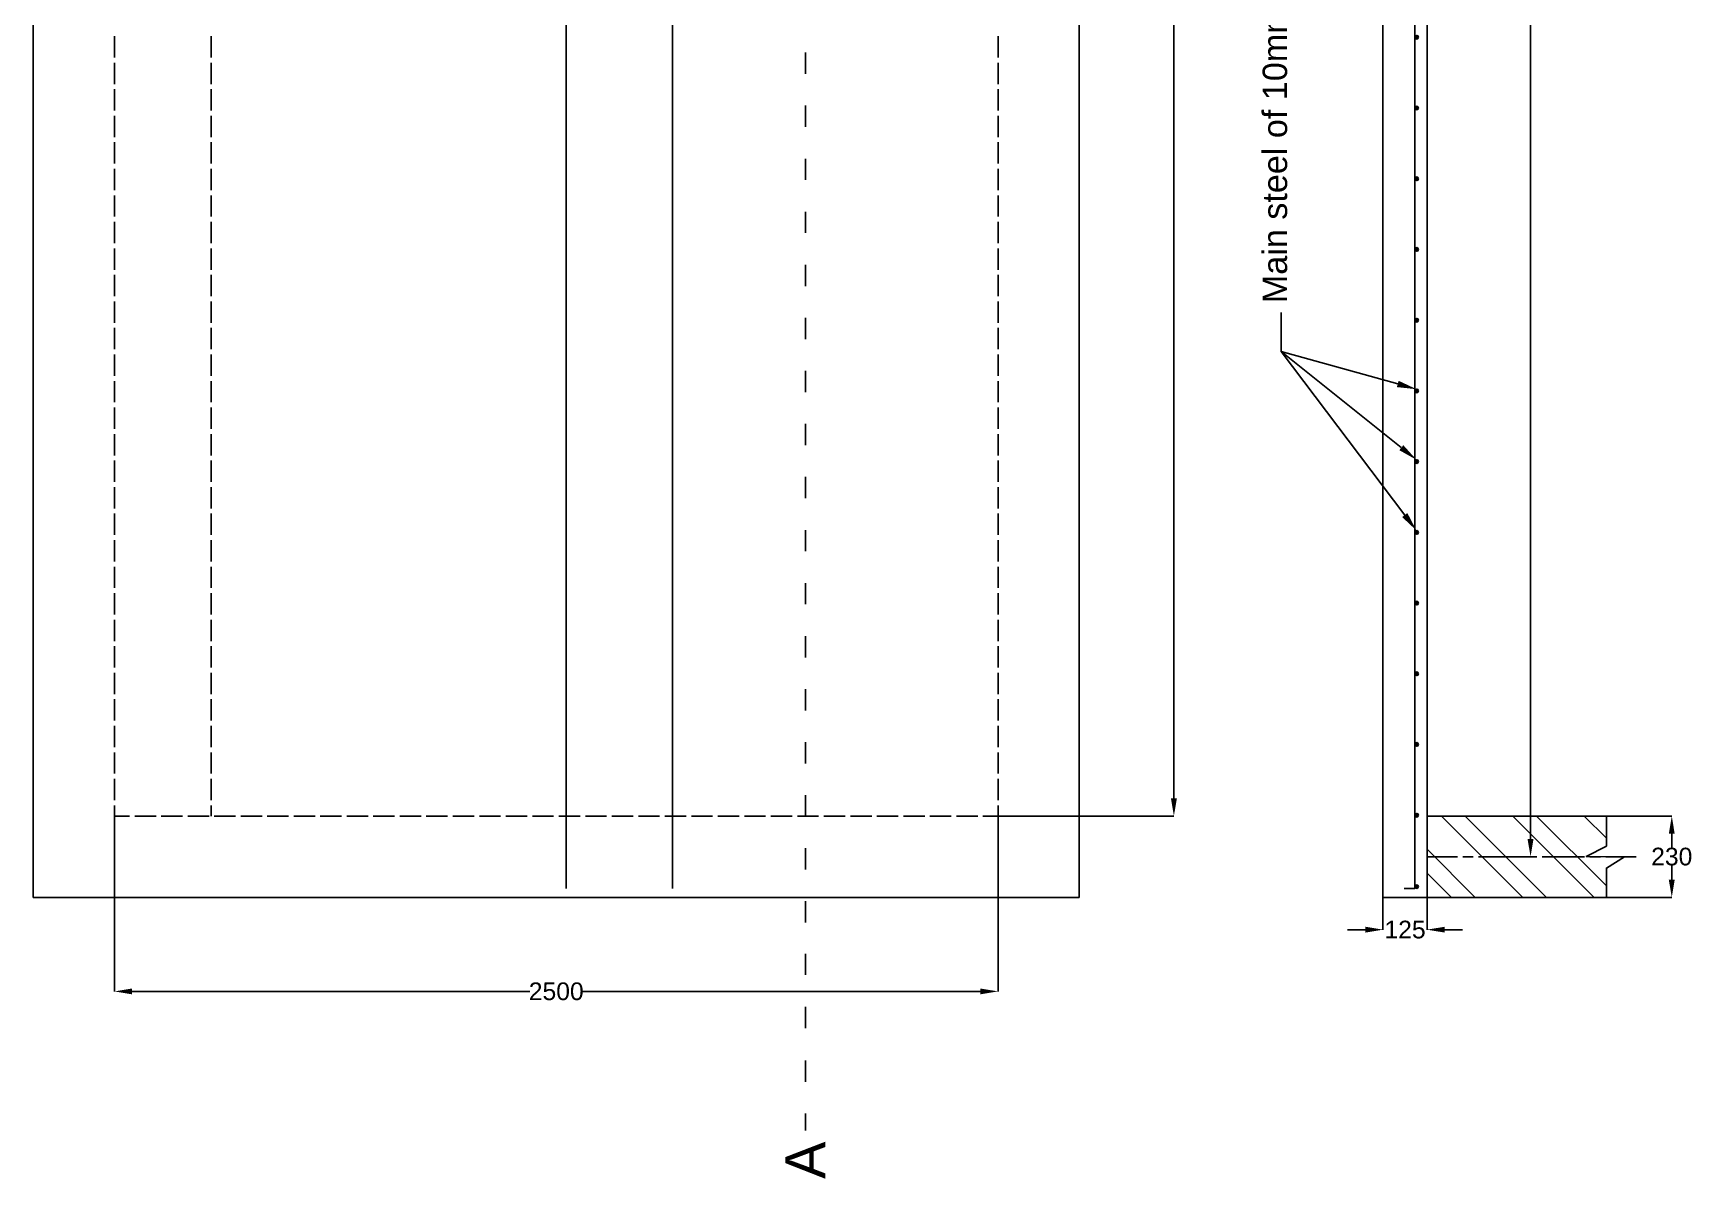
# Model space of a CAD drawing. Header units: inches. Extents: x 3440 to 8522, y 4937 to 14495.
# Drawn here: x 3757 to 8450, y 4937 to 8177 of the extents above; entities that cross this region are included whole.
import ezdxf

# ---------------------------------------------------------------- set-up
doc = ezdxf.new("R2010")
doc.units = ezdxf.units.IN
doc.header["$MEASUREMENT"] = 0
doc.layers.add('PDF_0', color=7, linetype='Continuous')
doc.layers.add('PDF_Text', color=7, linetype='Continuous')
doc.styles.add('PDF TimesNewRomanPSMT', font='arial.ttf')
doc.styles.get("Standard").update_dxf_attribs({"font": 'arial.ttf'})
doc.dimstyles.get("Standard").update_dxf_attribs({"dimtxt": 50, "dimasz": 50, "dimexe": 0.18, "dimexo": 0.0625, "dimgap": 0.09, "dimtad": 0, "dimtih": 1, "dimtoh": 1, "dimdec": 4, "dimzin": 0, "dimdsep": 46, "dimtxsty": 'Standard', "dimcen": 0.09, "dimadec": 0, "dimazin": 0, "dimtfac": 1, "dimtdec": 4, "dimtofl": 0, "dimtmove": 0, "dimatfit": 3, "dimfxl": 1, "dimtolj": 1, "dimtzin": 0, "dimarcsym": 0})

# ---------------------------------------------------------------- blocks, each defined once
blk = doc.blocks.new('*D1')
at = {"color": 0, "lineweight": -2, "transparency": 16777216}
for p, q in [((7576.2, 5733), (7576.2, 5641.5)), ((7701.1, 5733), (7701.1, 5641.5)), ((7526.2, 5641.7), (7476.2, 5641.7)), ((7751.1, 5641.7), (7801.1, 5641.7))]:
    blk.add_line(p, q, dxfattribs=at)
at = {"color": 0, "transparency": 16777216}
for points in [[(7526.2, 5650), (7526.2, 5633.4), (7576.2, 5641.7)], [(7751.1, 5650), (7751.1, 5633.4), (7701.1, 5641.7)]]:
    blk.add_solid(points, dxfattribs=at)
at = {"layer": 'Defpoints', "color": 0, "transparency": 16777216}
for p in [(7576.2, 5733.1), (7701.1, 5733.1), (7701.1, 5641.7)]:
    blk.add_point(p, dxfattribs=at)
at = {"color": 0, "transparency": 16777216, "insert": (7638.6, 5641.7), "char_height": 50, "attachment_point": 5}
blk.add_mtext('\\A1;125', dxfattribs=at)
blk = doc.blocks.new('*D2')
at = {"color": 0, "lineweight": -2, "transparency": 16777216}
for p, q in [((8208.3, 5963), (8393.5, 5963)), ((8393.3, 5913), (8393.3, 5873.7)), ((8393.3, 5783.1), (8393.3, 5822.4)), ((8208.3, 5733.1), (8393.5, 5733.1))]:
    blk.add_line(p, q, dxfattribs=at)
at = {"color": 0, "transparency": 16777216}
for points in [[(8384.9, 5913), (8401.6, 5913), (8393.3, 5963)], [(8384.9, 5783.1), (8401.6, 5783.1), (8393.3, 5733.1)]]:
    blk.add_solid(points, dxfattribs=at)
at = {"layer": 'Defpoints', "color": 0, "transparency": 16777216}
for p in [(8208.2, 5963), (8393.3, 5963), (8208.2, 5733.1)]:
    blk.add_point(p, dxfattribs=at)
at = {"color": 0, "transparency": 16777216, "insert": (8393.3, 5848.1), "char_height": 50, "attachment_point": 5}
blk.add_mtext('\\A1;230', dxfattribs=at)
blk = doc.blocks.new('*D3')
at = {"color": 0, "lineweight": -2, "transparency": 16777216}
for p, q in [((7924.2, 12077.9), (7993.8, 12077.9)), ((7993.7, 12027.9), (7993.7, 8988.6)), ((7993.7, 5898.1), (7993.7, 8937.3)), ((7924.2, 5848.1), (7993.8, 5848.1))]:
    blk.add_line(p, q, dxfattribs=at)
at = {"color": 0, "transparency": 16777216}
for points in [[(7985.3, 12027.9), (8002, 12027.9), (7993.7, 12077.9)], [(7985.3, 5898.1), (8002, 5898.1), (7993.7, 5848.1)]]:
    blk.add_solid(points, dxfattribs=at)
at = {"layer": 'Defpoints', "color": 0, "transparency": 16777216}
for p in [(7924.1, 12077.9), (7993.7, 12077.9), (7924.1, 5848.1)]:
    blk.add_point(p, dxfattribs=at)
at = {"color": 0, "transparency": 16777216, "insert": (7993.7, 8963), "char_height": 50, "attachment_point": 5}
blk.add_mtext('\\A1;6230', dxfattribs=at)
blk = doc.blocks.new('*D5')
at = {"color": 0, "lineweight": -2, "transparency": 16777216}
for p, q in [((6487, 11962.9), (6984.8, 11962.9)), ((6984.6, 11912.9), (6984.6, 8988.6)), ((6984.6, 6013), (6984.6, 8937.3)), ((6487, 5963), (6984.8, 5963))]:
    blk.add_line(p, q, dxfattribs=at)
at = {"color": 0, "transparency": 16777216}
for points in [[(6976.3, 11912.9), (6993, 11912.9), (6984.6, 11962.9)], [(6976.3, 6013), (6993, 6013), (6984.6, 5963)]]:
    blk.add_solid(points, dxfattribs=at)
at = {"layer": 'Defpoints', "color": 0, "transparency": 16777216}
for p in [(6486.9, 11962.9), (6984.6, 11962.9), (6486.9, 5963)]:
    blk.add_point(p, dxfattribs=at)
at = {"color": 0, "transparency": 16777216, "insert": (6984.6, 8963), "char_height": 50, "attachment_point": 5}
blk.add_mtext('\\A1;6000', dxfattribs=at)
blk = doc.blocks.new('*D6')
at = {"color": 0, "lineweight": -2, "transparency": 16777216}
for p, q in [((3986.9, 5963), (3986.9, 5466.9)), ((6486.9, 5963), (6486.9, 5466.9)), ((4036.9, 5467.1), (5161.8, 5467.1)), ((6436.9, 5467.1), (5312, 5467.1))]:
    blk.add_line(p, q, dxfattribs=at)
at = {"color": 0, "transparency": 16777216}
for points in [[(4036.9, 5475.4), (4036.9, 5458.8), (3986.9, 5467.1)], [(6436.9, 5475.4), (6436.9, 5458.8), (6486.9, 5467.1)]]:
    blk.add_solid(points, dxfattribs=at)
at = {"layer": 'Defpoints', "color": 0, "transparency": 16777216}
for p in [(3986.9, 5963), (6486.9, 5963), (6486.9, 5467.1)]:
    blk.add_point(p, dxfattribs=at)
at = {"color": 0, "transparency": 16777216, "insert": (5236.9, 5467.1), "char_height": 50, "attachment_point": 5}
blk.add_mtext('\\A1;2500', dxfattribs=at)

msp = doc.modelspace()

# ---------------------------------------------------------------- linework, layer by layer
at = {"layer": 'PDF_0', "lineweight": 25}
msp.add_lwpolyline([(6716.85458, 5733.08372), (6716.85458, 12192.8349), (3756.9062, 12192.8349), (3756.9062, 5733.08372)], close=True, dxfattribs=at)
for points in [[(5265.45897, 5758.19323), (5265.45897, 12167.72539)], [(5565.45151, 5758.19323), (5565.45151, 12167.72539)], [(7701.0812, 11962.88468), (8208.22717, 11962.88468), (8208.22717, 12045.48174), (8259.43735, 12077.85979), (8208.22717, 12077.85979), (8151.40039, 12077.85979), (8208.22717, 12107.92512), (8208.22717, 12192.8349), (7576.19444, 12192.8349), (7576.19444, 5733.08372), (8208.22717, 5733.08372), (8208.22717, 5815.68079), (8259.43735, 5848.05883), (8208.22717, 5848.05883), (8151.40039, 5848.38922), (8208.22717, 5878.12417), (8208.22717, 5963.03395), (7701.0812, 5963.03395)], [(7636.3251, 5758.19323), (7666.39043, 5758.19323), (7666.39043, 12167.72539), (7636.3251, 12167.72539)], [(7701.0812, 5733.08372), (7701.0812, 12192.8349)], [(3986.85642, 8168.04517), (3986.85642, 8107.9145)], [(4260.08751, 8168.04517), (4260.08751, 8107.9145)], [(6486.90436, 8107.9145), (6486.90436, 8168.04517)], [(5941.76373, 8061.66015), (5941.76373, 8121.79081)], [(3986.85642, 8093.04703), (3986.85642, 8032.91637)], [(4260.08751, 8093.04703), (4260.08751, 8032.91637)], [(6486.90436, 8032.91637), (6486.90436, 8093.04703)], [(3986.85642, 8018.0489), (3986.85642, 7957.91824)], [(4260.08751, 8018.0489), (4260.08751, 7957.91824)], [(6486.90436, 7957.91824), (6486.90436, 8018.0489)], [(3986.85642, 7943.05077), (3986.85642, 7882.9201)], [(4260.08751, 7943.05077), (4260.08751, 7882.9201)], [(5941.76373, 7911.66388), (5941.76373, 7971.79454)], [(6486.90436, 7882.9201), (6486.90436, 7943.05077)], [(3986.85642, 7868.05263), (3986.85642, 7807.92197)], [(4260.08751, 7868.05263), (4260.08751, 7807.92197)], [(6486.90436, 7807.92197), (6486.90436, 7868.05263)], [(3986.85642, 7793.0545), (3986.85642, 7732.92383)], [(4260.08751, 7793.0545), (4260.08751, 7732.92383)], [(5941.76373, 7761.66761), (5941.76373, 7821.79828)], [(6486.90436, 7732.92383), (6486.90436, 7793.0545)], [(3986.85642, 7718.05636), (3986.85642, 7657.9257)], [(4260.08751, 7718.05636), (4260.08751, 7657.9257)], [(6486.90436, 7657.9257), (6486.90436, 7718.05636)], [(5941.76373, 7611.67134), (5941.76373, 7671.80201)], [(3986.85642, 7643.05823), (3986.85642, 7582.92757)], [(4260.08751, 7643.05823), (4260.08751, 7582.92757)], [(6486.90436, 7582.92757), (6486.90436, 7643.05823)], [(3986.85642, 7568.06009), (3986.85642, 7507.92943)], [(4260.08751, 7568.06009), (4260.08751, 7507.92943)], [(6486.90436, 7507.92943), (6486.90436, 7568.06009)], [(5941.76373, 7461.67508), (5941.76373, 7521.80574)], [(3986.85642, 7493.06196), (3986.85642, 7432.9313)], [(4260.08751, 7493.06196), (4260.08751, 7432.9313)], [(6486.90436, 7432.9313), (6486.90436, 7493.06196)], [(3986.85642, 7418.06383), (3986.85642, 7357.93316)], [(4260.08751, 7418.06383), (4260.08751, 7357.93316)], [(6486.90436, 7357.93316), (6486.90436, 7418.06383)], [(5941.76373, 7311.67881), (5941.76373, 7371.80947)], [(7617.82336, 7184.80972), (7288.42626, 7276.32726), (7288.42626, 7387.00733)], [(3986.85642, 7343.06569), (3986.85642, 7282.93503)], [(4260.08751, 7343.06569), (4260.08751, 7282.93503)], [(6486.90436, 7282.93503), (6486.90436, 7343.06569)], [(7637.97704, 6814.11409), (7288.42626, 7276.32726), (7628.06539, 7004.74812)], [(3986.85642, 7268.06756), (3986.85642, 7207.9369)], [(4260.08751, 7268.06756), (4260.08751, 7207.9369)], [(6486.90436, 7207.9369), (6486.90436, 7268.06756)], [(3986.85642, 7193.06942), (3986.85642, 7132.93876)], [(4260.08751, 7193.06942), (4260.08751, 7132.93876)], [(5941.76373, 7161.68254), (5941.76373, 7221.8132)], [(6486.90436, 7132.93876), (6486.90436, 7193.06942)], [(3986.85642, 7118.07129), (3986.85642, 7057.94063)], [(4260.08751, 7118.07129), (4260.08751, 7057.94063)], [(6486.90436, 7057.94063), (6486.90436, 7118.07129)], [(3986.85642, 7043.07316), (3986.85642, 6982.94249)], [(4260.08751, 7043.07316), (4260.08751, 6982.94249)], [(5941.76373, 7011.68627), (5941.76373, 7071.81693)], [(6486.90436, 6982.94249), (6486.90436, 7043.07316)], [(3986.85642, 6968.07502), (3986.85642, 6907.94436)], [(4260.08751, 6968.07502), (4260.08751, 6907.94436)], [(6486.90436, 6907.94436), (6486.90436, 6968.07502)], [(5941.76373, 6861.69), (5941.76373, 6921.82067)], [(3986.85642, 6893.07689), (3986.85642, 6832.94623)], [(4260.08751, 6893.07689), (4260.08751, 6832.94623)], [(6486.90436, 6832.94623), (6486.90436, 6893.07689)], [(3986.85642, 6818.07875), (3986.85642, 6757.94809)], [(4260.08751, 6818.07875), (4260.08751, 6757.94809)], [(6486.90436, 6757.94809), (6486.90436, 6818.07875)], [(5941.76373, 6711.69374), (5941.76373, 6771.8244)], [(3986.85642, 6743.08062), (3986.85642, 6682.94996)], [(4260.08751, 6743.08062), (4260.08751, 6682.94996)], [(6486.90436, 6682.94996), (6486.90436, 6743.08062)], [(3986.85642, 6668.08249), (3986.85642, 6607.95182)], [(4260.08751, 6668.08249), (4260.08751, 6607.95182)], [(6486.90436, 6607.95182), (6486.90436, 6668.08249)], [(5941.76373, 6561.69747), (5941.76373, 6621.82813)], [(3986.85642, 6593.08435), (3986.85642, 6532.95369)], [(4260.08751, 6593.08435), (4260.08751, 6532.95369)], [(6486.90436, 6532.95369), (6486.90436, 6593.08435)], [(3986.85642, 6518.08622), (3986.85642, 6457.95555)], [(4260.08751, 6518.08622), (4260.08751, 6457.95555)], [(6486.90436, 6457.95555), (6486.90436, 6518.08622)], [(3986.85642, 6443.08808), (3986.85642, 6382.95742)], [(4260.08751, 6443.08808), (4260.08751, 6382.95742)], [(5941.76373, 6411.7012), (5941.76373, 6471.83186)], [(6486.90436, 6382.95742), (6486.90436, 6443.08808)], [(3986.85642, 6368.08995), (3986.85642, 6307.95929)], [(4260.08751, 6368.08995), (4260.08751, 6307.95929)], [(6486.90436, 6307.95929), (6486.90436, 6368.08995)], [(3986.85642, 6293.09182), (3986.85642, 6232.96115)], [(4260.08751, 6293.09182), (4260.08751, 6232.96115)], [(5941.76373, 6261.70493), (5941.76373, 6321.83559)], [(6486.90436, 6232.96115), (6486.90436, 6293.09182)], [(3986.85642, 6218.09368), (3986.85642, 6157.96302)], [(4260.08751, 6218.09368), (4260.08751, 6157.96302)], [(6486.90436, 6157.96302), (6486.90436, 6218.09368)], [(5941.76373, 6111.70866), (5941.76373, 6171.83933)], [(3986.85642, 6143.09555), (3986.85642, 6082.96488)], [(4260.08751, 6143.09555), (4260.08751, 6082.96488)], [(6486.90436, 6082.96488), (6486.90436, 6143.09555)], [(3986.85642, 6068.09741), (3986.85642, 6007.96675)], [(4260.08751, 6068.09741), (4260.08751, 6007.96675)], [(6486.90436, 6007.96675), (6486.90436, 6068.09741)], [(5941.76373, 5961.71239), (5941.76373, 6021.84306)], [(3986.85642, 5993.09928), (3986.85642, 5963.03395), (4029.47651, 5963.03395)], [(4044.34398, 5963.03395), (4104.47464, 5963.03395)], [(4119.34211, 5963.03395), (4179.47278, 5963.03395)], [(4194.34025, 5963.03395), (4254.47091, 5963.03395)], [(4260.08751, 5993.09928), (4260.08751, 5963.03395)], [(4269.33838, 5963.03395), (4329.46904, 5963.03395)], [(4344.33652, 5963.03395), (4404.46718, 5963.03395)], [(4419.33465, 5963.03395), (4479.46531, 5963.03395)], [(4494.33278, 5963.03395), (4554.46345, 5963.03395)], [(4569.33092, 5963.03395), (4629.46158, 5963.03395)], [(4644.32905, 5963.03395), (4704.45971, 5963.03395)], [(4719.32719, 5963.03395), (4779.45785, 5963.03395)], [(4794.32532, 5963.03395), (4854.45598, 5963.03395)], [(4869.32345, 5963.03395), (4929.45412, 5963.03395)], [(4944.32159, 5963.03395), (5004.45225, 5963.03395)], [(5019.31972, 5963.03395), (5079.45039, 5963.03395)], [(5094.31786, 5963.03395), (5154.44852, 5963.03395)], [(5169.31599, 5963.03395), (5229.44665, 5963.03395)], [(5244.31412, 5963.03395), (5304.44479, 5963.03395)], [(5319.31226, 5963.03395), (5379.44292, 5963.03395)], [(5394.31039, 5963.03395), (5454.44106, 5963.03395)], [(5469.30853, 5963.03395), (5529.43919, 5963.03395)], [(5544.30666, 5963.03395), (5604.43732, 5963.03395)], [(5619.3048, 5963.03395), (5679.43546, 5963.03395)], [(5694.30293, 5963.03395), (5754.43359, 5963.03395)], [(5769.30106, 5963.03395), (5829.43173, 5963.03395)], [(5844.2992, 5963.03395), (5904.42986, 5963.03395)], [(5919.29733, 5963.03395), (5979.42799, 5963.03395)], [(5994.29547, 5963.03395), (6054.42613, 5963.03395)], [(6069.2936, 5963.03395), (6129.42426, 5963.03395)], [(6144.29173, 5963.03395), (6204.4224, 5963.03395)], [(6219.28987, 5963.03395), (6279.42053, 5963.03395)], [(6294.288, 5963.03395), (6354.41866, 5963.03395)], [(6369.28614, 5963.03395), (6429.4168, 5963.03395)], [(6444.28427, 5963.03395), (6486.90436, 5963.03395), (6486.90436, 5993.09928)], [(7971.66918, 5733.08372), (7741.71895, 5963.03395)], [(8039.06838, 5733.08372), (7809.11816, 5963.03395)], [(8173.86679, 5733.08372), (7943.91656, 5963.03395)], [(8208.22717, 5765.79216), (8010.98538, 5963.03395)], [(8208.22717, 5900.59057), (8145.78379, 5963.03395)], [(5941.76373, 5811.71613), (5941.76373, 5871.84679)], [(7836.87077, 5733.08372), (7701.0812, 5868.87329)], [(7701.0812, 5848.05883), (7786.65175, 5848.05883)], [(7801.84961, 5848.05883), (7831.58456, 5848.05883)], [(7846.78242, 5848.05883), (7966.71335, 5848.05883)], [(7960.10559, 5848.05883), (7957.46248, 5848.05883)], [(7981.58083, 5848.05883), (8011.64616, 5848.05883)], [(8026.84402, 5848.05883), (8146.77495, 5848.05883)], [(8161.64242, 5848.05883), (8191.70776, 5848.05883)], [(8206.57523, 5848.05883), (8292.14579, 5848.05883)], [(7769.80195, 5733.08372), (7701.0812, 5801.47409)], [(5941.76373, 5661.71986), (5941.76373, 5721.85052)], [(5941.76373, 5513.52831), (5941.76373, 5573.65897)], [(5941.76373, 5363.53204), (5941.76373, 5423.6627)], [(5941.76373, 5211.73105), (5941.76373, 5271.86172)], [(5941.76373, 5073.95915), (5941.76373, 5121.86545)]]:
    msp.add_lwpolyline(points, dxfattribs=at)
for centre, radius in [((7671.5115, 8165.23692), 5.12096), ((7671.5115, 7965.02164), 5.12096), ((7671.5115, 7765.13675), 5.12096), ((7671.5115, 7565.25185), 5.12096), ((7671.5115, 7365.03657), 5.12096), ((7671.5115, 7165.15167), 5.12096), ((7671.5115, 6965.26678), 5.12096), ((7671.5115, 6765.0515), 5.12096), ((7671.5115, 6565.1666), 5.12096), ((7671.5115, 6365.28171), 5.12096), ((7671.51145, 6165.39676), 5.12101), ((7671.51145, 5965.18148), 5.12101), ((7671.51145, 5763.31425), 5.12101)]:
    msp.add_circle(centre, radius, dxfattribs=at)
at = {"layer": 'PDF_0', "transparency": 33554559}
for points in [[(7666.72082, 8167.054), (7675.97169, 8166.39323), (7666.39043, 8166.39323)], [(7675.97169, 8166.39323), (7666.39043, 8166.39323), (7676.30208, 8165.40206)], [(7666.39043, 8166.39323), (7676.30208, 8165.40206), (7666.39043, 8165.40206)], [(7667.38159, 8168.04517), (7675.6413, 8167.054), (7666.72082, 8167.054)], [(7675.6413, 8167.054), (7666.72082, 8167.054), (7675.97169, 8166.39323)], [(7667.71198, 8168.70594), (7675.31091, 8168.04517), (7667.38159, 8168.04517)], [(7675.31091, 8168.04517), (7667.38159, 8168.04517), (7675.6413, 8167.054)], [(7668.70315, 8169.36672), (7674.65014, 8168.70594), (7667.71198, 8168.70594)], [(7674.65014, 8168.70594), (7667.71198, 8168.70594), (7675.31091, 8168.04517)], [(7669.36392, 8169.69711), (7673.98936, 8169.36672), (7668.70315, 8169.36672)], [(7673.98936, 8169.36672), (7668.70315, 8169.36672), (7674.65014, 8168.70594)], [(7670.35509, 8170.0275), (7672.99819, 8169.69711), (7669.36392, 8169.69711)], [(7672.99819, 8169.69711), (7669.36392, 8169.69711), (7673.98936, 8169.36672)], [(7671.34625, 8170.0275), (7672.00703, 8170.0275), (7670.35509, 8170.0275)], [(7672.00703, 8170.0275), (7670.35509, 8170.0275), (7672.99819, 8169.69711)], [(7676.30208, 8165.40206), (7666.39043, 8165.40206), (7676.30208, 8164.4109)], [(7666.39043, 8165.40206), (7676.30208, 8164.4109), (7666.39043, 8164.4109)], [(7676.30208, 8164.4109), (7666.39043, 8164.4109), (7675.97169, 8163.75012)], [(7666.39043, 8164.4109), (7675.97169, 8163.75012), (7666.39043, 8163.75012)], [(7675.97169, 8163.75012), (7666.39043, 8163.75012), (7675.6413, 8162.75896)], [(7666.39043, 8163.75012), (7675.6413, 8162.75896), (7666.72082, 8162.75896)], [(7675.6413, 8162.75896), (7666.72082, 8162.75896), (7675.31091, 8162.09818)], [(7666.72082, 8162.75896), (7675.31091, 8162.09818), (7667.38159, 8162.09818)], [(7675.31091, 8162.09818), (7667.38159, 8162.09818), (7674.65014, 8161.4374)], [(7667.38159, 8162.09818), (7674.65014, 8161.4374), (7667.71198, 8161.4374)], [(7674.65014, 8161.4374), (7667.71198, 8161.4374), (7673.98936, 8160.77663)], [(7667.71198, 8161.4374), (7673.98936, 8160.77663), (7668.70315, 8160.77663)], [(7673.98936, 8160.77663), (7668.70315, 8160.77663), (7672.99819, 8160.44624)], [(7668.70315, 8160.77663), (7672.99819, 8160.44624), (7669.36392, 8160.44624)], [(7669.36392, 8160.44624), (7670.35509, 8160.11585), (7672.00703, 8160.11585)], [(7669.36392, 8160.44624), (7672.99819, 8160.44624), (7672.00703, 8160.11585)], [(7670.35509, 8160.11585), (7672.00703, 8160.11585), (7671.34625, 8160.11585)], [(7666.72082, 7967.16911), (7675.97169, 7966.50833), (7666.39043, 7966.50833)], [(7675.97169, 7966.50833), (7666.39043, 7966.50833), (7676.30208, 7965.51717)], [(7666.39043, 7966.50833), (7676.30208, 7965.51717), (7666.39043, 7965.51717)], [(7676.30208, 7965.51717), (7666.39043, 7965.51717), (7676.30208, 7964.526)], [(7666.39043, 7965.51717), (7676.30208, 7964.526), (7666.39043, 7964.526)], [(7676.30208, 7964.526), (7666.39043, 7964.526), (7675.97169, 7963.53484)], [(7666.39043, 7964.526), (7675.97169, 7963.53484), (7666.39043, 7963.53484)], [(7675.97169, 7963.53484), (7666.39043, 7963.53484), (7675.6413, 7962.87406)], [(7666.39043, 7963.53484), (7675.6413, 7962.87406), (7666.72082, 7962.87406)], [(7667.38159, 7968.16027), (7675.6413, 7967.16911), (7666.72082, 7967.16911)], [(7675.6413, 7967.16911), (7666.72082, 7967.16911), (7675.97169, 7966.50833)], [(7675.6413, 7962.87406), (7666.72082, 7962.87406), (7675.31091, 7961.8829)], [(7666.72082, 7962.87406), (7675.31091, 7961.8829), (7667.38159, 7961.8829)], [(7667.71198, 7968.82105), (7675.31091, 7968.16027), (7667.38159, 7968.16027)], [(7675.31091, 7968.16027), (7667.38159, 7968.16027), (7675.6413, 7967.16911)], [(7675.31091, 7961.8829), (7667.38159, 7961.8829), (7674.65014, 7961.22212)], [(7667.38159, 7961.8829), (7674.65014, 7961.22212), (7667.71198, 7961.22212)], [(7668.70315, 7969.15144), (7674.65014, 7968.82105), (7667.71198, 7968.82105)], [(7674.65014, 7968.82105), (7667.71198, 7968.82105), (7675.31091, 7968.16027)], [(7674.65014, 7961.22212), (7667.71198, 7961.22212), (7673.98936, 7960.89173)], [(7667.71198, 7961.22212), (7673.98936, 7960.89173), (7668.70315, 7960.89173)], [(7669.36392, 7969.81221), (7673.98936, 7969.15144), (7668.70315, 7969.15144)], [(7673.98936, 7969.15144), (7668.70315, 7969.15144), (7674.65014, 7968.82105)], [(7673.98936, 7960.89173), (7668.70315, 7960.89173), (7672.99819, 7960.23095)], [(7668.70315, 7960.89173), (7672.99819, 7960.23095), (7669.36392, 7960.23095)], [(7670.35509, 7969.81221), (7672.99819, 7969.81221), (7669.36392, 7969.81221)], [(7672.99819, 7969.81221), (7669.36392, 7969.81221), (7673.98936, 7969.15144)], [(7669.36392, 7960.23095), (7670.35509, 7960.23095), (7672.00703, 7960.23095)], [(7669.36392, 7960.23095), (7672.99819, 7960.23095), (7672.00703, 7960.23095)], [(7671.34625, 7970.1426), (7672.00703, 7969.81221), (7670.35509, 7969.81221)], [(7672.00703, 7969.81221), (7670.35509, 7969.81221), (7672.99819, 7969.81221)], [(7670.35509, 7960.23095), (7672.00703, 7960.23095), (7671.34625, 7959.90057)], [(7666.72082, 7767.28421), (7675.97169, 7766.29305), (7666.39043, 7766.29305)], [(7675.97169, 7766.29305), (7666.39043, 7766.29305), (7676.30208, 7765.30188)], [(7666.39043, 7766.29305), (7676.30208, 7765.30188), (7666.39043, 7765.30188)], [(7676.30208, 7765.30188), (7666.39043, 7765.30188), (7676.30208, 7764.64111)], [(7666.39043, 7765.30188), (7676.30208, 7764.64111), (7666.39043, 7764.64111)], [(7676.30208, 7764.64111), (7666.39043, 7764.64111), (7675.97169, 7763.64994)], [(7666.39043, 7764.64111), (7675.97169, 7763.64994), (7666.39043, 7763.64994)], [(7675.97169, 7763.64994), (7666.39043, 7763.64994), (7675.6413, 7762.65878)], [(7666.39043, 7763.64994), (7675.6413, 7762.65878), (7666.72082, 7762.65878)], [(7667.38159, 7767.94499), (7675.6413, 7767.28421), (7666.72082, 7767.28421)], [(7675.6413, 7767.28421), (7666.72082, 7767.28421), (7675.97169, 7766.29305)], [(7675.6413, 7762.65878), (7666.72082, 7762.65878), (7675.31091, 7761.998)], [(7666.72082, 7762.65878), (7675.31091, 7761.998), (7667.38159, 7761.998)], [(7667.71198, 7768.60577), (7675.31091, 7767.94499), (7667.38159, 7767.94499)], [(7675.31091, 7767.94499), (7667.38159, 7767.94499), (7675.6413, 7767.28421)], [(7675.31091, 7761.998), (7667.38159, 7761.998), (7674.65014, 7761.33722)], [(7667.38159, 7761.998), (7674.65014, 7761.33722), (7667.71198, 7761.33722)], [(7668.70315, 7769.26654), (7674.65014, 7768.60577), (7667.71198, 7768.60577)], [(7674.65014, 7768.60577), (7667.71198, 7768.60577), (7675.31091, 7767.94499)], [(7674.65014, 7761.33722), (7667.71198, 7761.33722), (7673.98936, 7760.67645)], [(7667.71198, 7761.33722), (7673.98936, 7760.67645), (7668.70315, 7760.67645)], [(7669.36392, 7769.59693), (7673.98936, 7769.26654), (7668.70315, 7769.26654)], [(7673.98936, 7769.26654), (7668.70315, 7769.26654), (7674.65014, 7768.60577)], [(7673.98936, 7760.67645), (7668.70315, 7760.67645), (7672.99819, 7760.34606)], [(7668.70315, 7760.67645), (7672.99819, 7760.34606), (7669.36392, 7760.34606)], [(7670.35509, 7769.92732), (7672.99819, 7769.59693), (7669.36392, 7769.59693)], [(7672.99819, 7769.59693), (7669.36392, 7769.59693), (7673.98936, 7769.26654)], [(7669.36392, 7760.34606), (7670.35509, 7760.01567), (7672.00703, 7760.01567)], [(7669.36392, 7760.34606), (7672.99819, 7760.34606), (7672.00703, 7760.01567)], [(7671.34625, 7769.92732), (7672.00703, 7769.92732), (7670.35509, 7769.92732)], [(7672.00703, 7769.92732), (7670.35509, 7769.92732), (7672.99819, 7769.59693)], [(7670.35509, 7760.01567), (7672.00703, 7760.01567), (7671.34625, 7760.01567)], [(7666.72082, 7567.39932), (7675.97169, 7566.40815), (7666.39043, 7566.40815)], [(7675.97169, 7566.40815), (7666.39043, 7566.40815), (7676.30208, 7565.41699)], [(7666.39043, 7566.40815), (7676.30208, 7565.41699), (7666.39043, 7565.41699)], [(7676.30208, 7565.41699), (7666.39043, 7565.41699), (7676.30208, 7564.42582)], [(7666.39043, 7565.41699), (7676.30208, 7564.42582), (7666.39043, 7564.42582)], [(7676.30208, 7564.42582), (7666.39043, 7564.42582), (7675.97169, 7563.76505)], [(7666.39043, 7564.42582), (7675.97169, 7563.76505), (7666.39043, 7563.76505)], [(7675.97169, 7563.76505), (7666.39043, 7563.76505), (7675.6413, 7562.77388)], [(7666.39043, 7563.76505), (7675.6413, 7562.77388), (7666.72082, 7562.77388)], [(7667.38159, 7568.06009), (7675.6413, 7567.39932), (7666.72082, 7567.39932)], [(7675.6413, 7567.39932), (7666.72082, 7567.39932), (7675.97169, 7566.40815)], [(7675.6413, 7562.77388), (7666.72082, 7562.77388), (7675.31091, 7562.11311)], [(7666.72082, 7562.77388), (7675.31091, 7562.11311), (7667.38159, 7562.11311)], [(7667.71198, 7568.72087), (7675.31091, 7568.06009), (7667.38159, 7568.06009)], [(7675.31091, 7568.06009), (7667.38159, 7568.06009), (7675.6413, 7567.39932)], [(7675.31091, 7562.11311), (7667.38159, 7562.11311), (7674.65014, 7561.45233)], [(7667.38159, 7562.11311), (7674.65014, 7561.45233), (7667.71198, 7561.45233)], [(7668.70315, 7569.38165), (7674.65014, 7568.72087), (7667.71198, 7568.72087)], [(7674.65014, 7568.72087), (7667.71198, 7568.72087), (7675.31091, 7568.06009)], [(7674.65014, 7561.45233), (7667.71198, 7561.45233), (7673.98936, 7560.79155)], [(7667.71198, 7561.45233), (7673.98936, 7560.79155), (7668.70315, 7560.79155)], [(7669.36392, 7569.71204), (7673.98936, 7569.38165), (7668.70315, 7569.38165)], [(7673.98936, 7569.38165), (7668.70315, 7569.38165), (7674.65014, 7568.72087)], [(7673.98936, 7560.79155), (7668.70315, 7560.79155), (7672.99819, 7560.46116)], [(7668.70315, 7560.79155), (7672.99819, 7560.46116), (7669.36392, 7560.46116)], [(7670.35509, 7570.04242), (7672.99819, 7569.71204), (7669.36392, 7569.71204)], [(7672.99819, 7569.71204), (7669.36392, 7569.71204), (7673.98936, 7569.38165)], [(7669.36392, 7560.46116), (7670.35509, 7560.13078), (7672.00703, 7560.13078)], [(7669.36392, 7560.46116), (7672.99819, 7560.46116), (7672.00703, 7560.13078)], [(7671.34625, 7570.04242), (7672.00703, 7570.04242), (7670.35509, 7570.04242)], [(7672.00703, 7570.04242), (7670.35509, 7570.04242), (7672.99819, 7569.71204)], [(7670.35509, 7560.13078), (7672.00703, 7560.13078), (7671.34625, 7560.13078)], [(7667.71198, 7368.83598), (7675.31091, 7368.1752), (7667.38159, 7368.1752)], [(7668.70315, 7369.16636), (7674.65014, 7368.83598), (7667.71198, 7368.83598)], [(7674.65014, 7368.83598), (7667.71198, 7368.83598), (7675.31091, 7368.1752)], [(7669.36392, 7369.82714), (7673.98936, 7369.16636), (7668.70315, 7369.16636)], [(7673.98936, 7369.16636), (7668.70315, 7369.16636), (7674.65014, 7368.83598)], [(7670.35509, 7369.82714), (7672.99819, 7369.82714), (7669.36392, 7369.82714)], [(7672.99819, 7369.82714), (7669.36392, 7369.82714), (7673.98936, 7369.16636)], [(7671.34625, 7370.15753), (7672.00703, 7369.82714), (7670.35509, 7369.82714)], [(7672.00703, 7369.82714), (7670.35509, 7369.82714), (7672.99819, 7369.82714)], [(7666.72082, 7367.18404), (7675.97169, 7366.52326), (7666.39043, 7366.52326)], [(7675.97169, 7366.52326), (7666.39043, 7366.52326), (7676.30208, 7365.53209)], [(7666.39043, 7366.52326), (7676.30208, 7365.53209), (7666.39043, 7365.53209)], [(7676.30208, 7365.53209), (7666.39043, 7365.53209), (7676.30208, 7364.54093)], [(7666.39043, 7365.53209), (7676.30208, 7364.54093), (7666.39043, 7364.54093)], [(7676.30208, 7364.54093), (7666.39043, 7364.54093), (7675.97169, 7363.54976)], [(7666.39043, 7364.54093), (7675.97169, 7363.54976), (7666.39043, 7363.54976)], [(7675.97169, 7363.54976), (7666.39043, 7363.54976), (7675.6413, 7362.88899)], [(7666.39043, 7363.54976), (7675.6413, 7362.88899), (7666.72082, 7362.88899)], [(7667.38159, 7368.1752), (7675.6413, 7367.18404), (7666.72082, 7367.18404)], [(7675.6413, 7367.18404), (7666.72082, 7367.18404), (7675.97169, 7366.52326)], [(7675.6413, 7362.88899), (7666.72082, 7362.88899), (7675.31091, 7361.89782)], [(7666.72082, 7362.88899), (7675.31091, 7361.89782), (7667.38159, 7361.89782)], [(7675.31091, 7368.1752), (7667.38159, 7368.1752), (7675.6413, 7367.18404)], [(7675.31091, 7361.89782), (7667.38159, 7361.89782), (7674.65014, 7361.23705)], [(7667.38159, 7361.89782), (7674.65014, 7361.23705), (7667.71198, 7361.23705)], [(7674.65014, 7361.23705), (7667.71198, 7361.23705), (7673.98936, 7360.90666)], [(7667.71198, 7361.23705), (7673.98936, 7360.90666), (7668.70315, 7360.90666)], [(7673.98936, 7360.90666), (7668.70315, 7360.90666), (7672.99819, 7360.24588)], [(7668.70315, 7360.90666), (7672.99819, 7360.24588), (7669.36392, 7360.24588)], [(7669.36392, 7360.24588), (7670.35509, 7360.24588), (7672.00703, 7360.24588)], [(7669.36392, 7360.24588), (7672.99819, 7360.24588), (7672.00703, 7360.24588)], [(7670.35509, 7360.24588), (7672.00703, 7360.24588), (7671.34625, 7359.91549)], [(7620.46646, 7193.7302), (7671.34625, 7169.94225), (7615.51064, 7175.88923)], [(7666.72082, 7167.29914), (7675.97169, 7166.30798), (7666.39043, 7166.30798)], [(7675.97169, 7166.30798), (7666.39043, 7166.30798), (7676.30208, 7165.6472)], [(7666.39043, 7166.30798), (7676.30208, 7165.6472), (7666.39043, 7165.6472)], [(7676.30208, 7165.6472), (7666.39043, 7165.6472), (7676.30208, 7164.65603)], [(7666.39043, 7165.6472), (7676.30208, 7164.65603), (7666.39043, 7164.65603)], [(7676.30208, 7164.65603), (7666.39043, 7164.65603), (7675.97169, 7163.66487)], [(7666.39043, 7164.65603), (7675.97169, 7163.66487), (7666.39043, 7163.66487)], [(7675.97169, 7163.66487), (7666.39043, 7163.66487), (7675.6413, 7162.6737)], [(7666.39043, 7163.66487), (7675.6413, 7162.6737), (7666.72082, 7162.6737)], [(7667.38159, 7167.95992), (7675.6413, 7167.29914), (7666.72082, 7167.29914)], [(7675.6413, 7167.29914), (7666.72082, 7167.29914), (7675.97169, 7166.30798)], [(7675.6413, 7162.6737), (7666.72082, 7162.6737), (7675.31091, 7162.01293)], [(7666.72082, 7162.6737), (7675.31091, 7162.01293), (7667.38159, 7162.01293)], [(7667.71198, 7168.62069), (7675.31091, 7167.95992), (7667.38159, 7167.95992)], [(7675.31091, 7167.95992), (7667.38159, 7167.95992), (7675.6413, 7167.29914)], [(7675.31091, 7162.01293), (7667.38159, 7162.01293), (7674.65014, 7161.35215)], [(7667.38159, 7162.01293), (7674.65014, 7161.35215), (7667.71198, 7161.35215)], [(7668.70315, 7169.28147), (7674.65014, 7168.62069), (7667.71198, 7168.62069)], [(7674.65014, 7168.62069), (7667.71198, 7168.62069), (7675.31091, 7167.95992)], [(7674.65014, 7161.35215), (7667.71198, 7161.35215), (7673.98936, 7160.69138)], [(7667.71198, 7161.35215), (7673.98936, 7160.69138), (7668.70315, 7160.69138)], [(7669.36392, 7169.61186), (7673.98936, 7169.28147), (7668.70315, 7169.28147)], [(7673.98936, 7169.28147), (7668.70315, 7169.28147), (7674.65014, 7168.62069)], [(7673.98936, 7160.69138), (7668.70315, 7160.69138), (7672.99819, 7160.36099)], [(7668.70315, 7160.69138), (7672.99819, 7160.36099), (7669.36392, 7160.36099)], [(7670.35509, 7169.94225), (7672.99819, 7169.61186), (7669.36392, 7169.61186)], [(7672.99819, 7169.61186), (7669.36392, 7169.61186), (7673.98936, 7169.28147)], [(7669.36392, 7160.36099), (7670.35509, 7160.0306), (7672.00703, 7160.0306)], [(7669.36392, 7160.36099), (7672.99819, 7160.36099), (7672.00703, 7160.0306)], [(7671.34625, 7169.94225), (7672.00703, 7169.94225), (7670.35509, 7169.94225)], [(7672.00703, 7169.94225), (7670.35509, 7169.94225), (7672.99819, 7169.61186)], [(7670.35509, 7160.0306), (7672.00703, 7160.0306), (7671.34625, 7160.0306)], [(7633.68199, 7011.68627), (7671.34625, 6970.05735), (7622.44879, 6997.47958)], [(7666.72082, 6967.41425), (7675.97169, 6966.42308), (7666.39043, 6966.42308)], [(7675.97169, 6966.42308), (7666.39043, 6966.42308), (7676.30208, 6965.43192)], [(7666.39043, 6966.42308), (7676.30208, 6965.43192), (7666.39043, 6965.43192)], [(7676.30208, 6965.43192), (7666.39043, 6965.43192), (7676.30208, 6964.44075)], [(7666.39043, 6965.43192), (7676.30208, 6964.44075), (7666.39043, 6964.44075)], [(7676.30208, 6964.44075), (7666.39043, 6964.44075), (7675.97169, 6963.77997)], [(7666.39043, 6964.44075), (7675.97169, 6963.77997), (7666.39043, 6963.77997)], [(7675.97169, 6963.77997), (7666.39043, 6963.77997), (7675.6413, 6962.78881)], [(7666.39043, 6963.77997), (7675.6413, 6962.78881), (7666.72082, 6962.78881)], [(7667.38159, 6968.07502), (7675.6413, 6967.41425), (7666.72082, 6967.41425)], [(7675.6413, 6967.41425), (7666.72082, 6967.41425), (7675.97169, 6966.42308)], [(7675.6413, 6962.78881), (7666.72082, 6962.78881), (7675.31091, 6962.12803)], [(7666.72082, 6962.78881), (7675.31091, 6962.12803), (7667.38159, 6962.12803)], [(7667.71198, 6968.7358), (7675.31091, 6968.07502), (7667.38159, 6968.07502)], [(7675.31091, 6968.07502), (7667.38159, 6968.07502), (7675.6413, 6967.41425)], [(7675.31091, 6962.12803), (7667.38159, 6962.12803), (7674.65014, 6961.46726)], [(7667.38159, 6962.12803), (7674.65014, 6961.46726), (7667.71198, 6961.46726)], [(7668.70315, 6969.39658), (7674.65014, 6968.7358), (7667.71198, 6968.7358)], [(7674.65014, 6968.7358), (7667.71198, 6968.7358), (7675.31091, 6968.07502)], [(7674.65014, 6961.46726), (7667.71198, 6961.46726), (7673.98936, 6960.80648)], [(7667.71198, 6961.46726), (7673.98936, 6960.80648), (7668.70315, 6960.80648)], [(7669.36392, 6969.72696), (7673.98936, 6969.39658), (7668.70315, 6969.39658)], [(7673.98936, 6969.39658), (7668.70315, 6969.39658), (7674.65014, 6968.7358)], [(7673.98936, 6960.80648), (7668.70315, 6960.80648), (7672.99819, 6960.47609)], [(7668.70315, 6960.80648), (7672.99819, 6960.47609), (7669.36392, 6960.47609)], [(7670.35509, 6970.05735), (7672.99819, 6969.72696), (7669.36392, 6969.72696)], [(7672.99819, 6969.72696), (7669.36392, 6969.72696), (7673.98936, 6969.39658)], [(7669.36392, 6960.47609), (7670.35509, 6960.1457), (7672.00703, 6960.1457)], [(7669.36392, 6960.47609), (7672.99819, 6960.47609), (7672.00703, 6960.1457)], [(7671.34625, 6970.05735), (7672.00703, 6970.05735), (7670.35509, 6970.05735)], [(7672.00703, 6970.05735), (7670.35509, 6970.05735), (7672.99819, 6969.72696)], [(7670.35509, 6960.1457), (7672.00703, 6960.1457), (7671.34625, 6960.1457)], [(7645.24558, 6819.7307), (7671.01586, 6770.17246), (7630.37811, 6808.49749)], [(7666.72082, 6767.19896), (7675.97169, 6766.53819), (7666.39043, 6766.53819)], [(7675.97169, 6766.53819), (7666.39043, 6766.53819), (7676.30208, 6765.54702)], [(7666.39043, 6766.53819), (7676.30208, 6765.54702), (7666.39043, 6765.54702)], [(7676.30208, 6765.54702), (7666.39043, 6765.54702), (7676.30208, 6764.55586)], [(7666.39043, 6765.54702), (7676.30208, 6764.55586), (7666.39043, 6764.55586)], [(7676.30208, 6764.55586), (7666.39043, 6764.55586), (7675.97169, 6763.56469)], [(7666.39043, 6764.55586), (7675.97169, 6763.56469), (7666.39043, 6763.56469)], [(7675.97169, 6763.56469), (7666.39043, 6763.56469), (7675.6413, 6762.90392)], [(7666.39043, 6763.56469), (7675.6413, 6762.90392), (7666.72082, 6762.90392)], [(7667.38159, 6768.19013), (7675.6413, 6767.19896), (7666.72082, 6767.19896)], [(7675.6413, 6767.19896), (7666.72082, 6767.19896), (7675.97169, 6766.53819)], [(7675.6413, 6762.90392), (7666.72082, 6762.90392), (7675.31091, 6761.91275)], [(7666.72082, 6762.90392), (7675.31091, 6761.91275), (7667.38159, 6761.91275)], [(7667.71198, 6768.8509), (7675.31091, 6768.19013), (7667.38159, 6768.19013)], [(7675.31091, 6768.19013), (7667.38159, 6768.19013), (7675.6413, 6767.19896)], [(7675.31091, 6761.91275), (7667.38159, 6761.91275), (7674.65014, 6761.25197)], [(7667.38159, 6761.91275), (7674.65014, 6761.25197), (7667.71198, 6761.25197)], [(7668.70315, 6769.18129), (7674.65014, 6768.8509), (7667.71198, 6768.8509)], [(7674.65014, 6768.8509), (7667.71198, 6768.8509), (7675.31091, 6768.19013)], [(7674.65014, 6761.25197), (7667.71198, 6761.25197), (7673.98936, 6760.92159)], [(7667.71198, 6761.25197), (7673.98936, 6760.92159), (7668.70315, 6760.92159)], [(7669.36392, 6769.84207), (7673.98936, 6769.18129), (7668.70315, 6769.18129)], [(7673.98936, 6769.18129), (7668.70315, 6769.18129), (7674.65014, 6768.8509)], [(7673.98936, 6760.92159), (7668.70315, 6760.92159), (7672.99819, 6760.26081)], [(7668.70315, 6760.92159), (7672.99819, 6760.26081), (7669.36392, 6760.26081)], [(7670.35509, 6769.84207), (7672.99819, 6769.84207), (7669.36392, 6769.84207)], [(7672.99819, 6769.84207), (7669.36392, 6769.84207), (7673.98936, 6769.18129)], [(7669.36392, 6760.26081), (7670.35509, 6760.26081), (7672.00703, 6760.26081)], [(7669.36392, 6760.26081), (7672.99819, 6760.26081), (7672.00703, 6760.26081)], [(7671.34625, 6770.17246), (7672.00703, 6769.84207), (7670.35509, 6769.84207)], [(7672.00703, 6769.84207), (7670.35509, 6769.84207), (7672.99819, 6769.84207)], [(7670.35509, 6760.26081), (7672.00703, 6760.26081), (7671.34625, 6759.93042)], [(7666.72082, 6567.31407), (7675.97169, 6566.3229), (7666.39043, 6566.3229)], [(7675.97169, 6566.3229), (7666.39043, 6566.3229), (7676.30208, 6565.66213)], [(7666.39043, 6566.3229), (7676.30208, 6565.66213), (7666.39043, 6565.66213)], [(7676.30208, 6565.66213), (7666.39043, 6565.66213), (7676.30208, 6564.67096)], [(7666.39043, 6565.66213), (7676.30208, 6564.67096), (7666.39043, 6564.67096)], [(7676.30208, 6564.67096), (7666.39043, 6564.67096), (7675.97169, 6563.6798)], [(7666.39043, 6564.67096), (7675.97169, 6563.6798), (7666.39043, 6563.6798)], [(7675.97169, 6563.6798), (7666.39043, 6563.6798), (7675.6413, 6562.68863)], [(7666.39043, 6563.6798), (7675.6413, 6562.68863), (7666.72082, 6562.68863)], [(7667.38159, 6567.97484), (7675.6413, 6567.31407), (7666.72082, 6567.31407)], [(7675.6413, 6567.31407), (7666.72082, 6567.31407), (7675.97169, 6566.3229)], [(7675.6413, 6562.68863), (7666.72082, 6562.68863), (7675.31091, 6562.02786)], [(7666.72082, 6562.68863), (7675.31091, 6562.02786), (7667.38159, 6562.02786)], [(7667.71198, 6568.63562), (7675.31091, 6567.97484), (7667.38159, 6567.97484)], [(7675.31091, 6567.97484), (7667.38159, 6567.97484), (7675.6413, 6567.31407)], [(7675.31091, 6562.02786), (7667.38159, 6562.02786), (7674.65014, 6561.36708)], [(7667.38159, 6562.02786), (7674.65014, 6561.36708), (7667.71198, 6561.36708)], [(7668.70315, 6569.2964), (7674.65014, 6568.63562), (7667.71198, 6568.63562)], [(7674.65014, 6568.63562), (7667.71198, 6568.63562), (7675.31091, 6567.97484)], [(7674.65014, 6561.36708), (7667.71198, 6561.36708), (7673.98936, 6560.7063)], [(7667.71198, 6561.36708), (7673.98936, 6560.7063), (7668.70315, 6560.7063)], [(7669.36392, 6569.62679), (7673.98936, 6569.2964), (7668.70315, 6569.2964)], [(7673.98936, 6569.2964), (7668.70315, 6569.2964), (7674.65014, 6568.63562)], [(7673.98936, 6560.7063), (7668.70315, 6560.7063), (7672.99819, 6560.37591)], [(7668.70315, 6560.7063), (7672.99819, 6560.37591), (7669.36392, 6560.37591)], [(7670.35509, 6569.95717), (7672.99819, 6569.62679), (7669.36392, 6569.62679)], [(7672.99819, 6569.62679), (7669.36392, 6569.62679), (7673.98936, 6569.2964)], [(7669.36392, 6560.37591), (7670.35509, 6560.04553), (7672.00703, 6560.04553)], [(7669.36392, 6560.37591), (7672.99819, 6560.37591), (7672.00703, 6560.04553)], [(7671.34625, 6569.95717), (7672.00703, 6569.95717), (7670.35509, 6569.95717)], [(7672.00703, 6569.95717), (7670.35509, 6569.95717), (7672.99819, 6569.62679)], [(7670.35509, 6560.04553), (7672.00703, 6560.04553), (7671.34625, 6560.04553)], [(7666.72082, 6367.42917), (7675.97169, 6366.43801), (7666.39043, 6366.43801)], [(7675.97169, 6366.43801), (7666.39043, 6366.43801), (7676.30208, 6365.44684)], [(7666.39043, 6366.43801), (7676.30208, 6365.44684), (7666.39043, 6365.44684)], [(7676.30208, 6365.44684), (7666.39043, 6365.44684), (7676.30208, 6364.45568)], [(7666.39043, 6365.44684), (7676.30208, 6364.45568), (7666.39043, 6364.45568)], [(7676.30208, 6364.45568), (7666.39043, 6364.45568), (7675.97169, 6363.7949)], [(7666.39043, 6364.45568), (7675.97169, 6363.7949), (7666.39043, 6363.7949)], [(7675.97169, 6363.7949), (7666.39043, 6363.7949), (7675.6413, 6362.80374)], [(7666.39043, 6363.7949), (7675.6413, 6362.80374), (7666.72082, 6362.80374)], [(7667.38159, 6368.08995), (7675.6413, 6367.42917), (7666.72082, 6367.42917)], [(7675.6413, 6367.42917), (7666.72082, 6367.42917), (7675.97169, 6366.43801)], [(7675.6413, 6362.80374), (7666.72082, 6362.80374), (7675.31091, 6362.14296)], [(7666.72082, 6362.80374), (7675.31091, 6362.14296), (7667.38159, 6362.14296)], [(7667.71198, 6368.75073), (7675.31091, 6368.08995), (7667.38159, 6368.08995)], [(7675.31091, 6368.08995), (7667.38159, 6368.08995), (7675.6413, 6367.42917)], [(7675.31091, 6362.14296), (7667.38159, 6362.14296), (7674.65014, 6361.48218)], [(7667.38159, 6362.14296), (7674.65014, 6361.48218), (7667.71198, 6361.48218)], [(7668.70315, 6369.4115), (7674.65014, 6368.75073), (7667.71198, 6368.75073)], [(7674.65014, 6368.75073), (7667.71198, 6368.75073), (7675.31091, 6368.08995)], [(7674.65014, 6361.48218), (7667.71198, 6361.48218), (7673.98936, 6360.82141)], [(7667.71198, 6361.48218), (7673.98936, 6360.82141), (7668.70315, 6360.82141)], [(7669.36392, 6369.74189), (7673.98936, 6369.4115), (7668.70315, 6369.4115)], [(7673.98936, 6369.4115), (7668.70315, 6369.4115), (7674.65014, 6368.75073)], [(7673.98936, 6360.82141), (7668.70315, 6360.82141), (7672.99819, 6360.49102)], [(7668.70315, 6360.82141), (7672.99819, 6360.49102), (7669.36392, 6360.49102)], [(7670.35509, 6370.07228), (7672.99819, 6369.74189), (7669.36392, 6369.74189)], [(7672.99819, 6369.74189), (7669.36392, 6369.74189), (7673.98936, 6369.4115)], [(7669.36392, 6360.49102), (7670.35509, 6360.16063), (7672.00703, 6360.16063)], [(7669.36392, 6360.49102), (7672.99819, 6360.49102), (7672.00703, 6360.16063)], [(7671.34625, 6370.07228), (7672.00703, 6370.07228), (7670.35509, 6370.07228)], [(7672.00703, 6370.07228), (7670.35509, 6370.07228), (7672.99819, 6369.74189)], [(7670.35509, 6360.16063), (7672.00703, 6360.16063), (7671.34625, 6360.16063)], [(7666.72082, 6167.21389), (7675.97169, 6166.55311), (7666.39043, 6166.55311)], [(7675.97169, 6166.55311), (7666.39043, 6166.55311), (7676.30208, 6165.56195)], [(7666.39043, 6166.55311), (7676.30208, 6165.56195), (7666.39043, 6165.56195)], [(7676.30208, 6165.56195), (7666.39043, 6165.56195), (7676.30208, 6164.57078)], [(7666.39043, 6165.56195), (7676.30208, 6164.57078), (7666.39043, 6164.57078)], [(7676.30208, 6164.57078), (7666.39043, 6164.57078), (7675.97169, 6163.57962)], [(7666.39043, 6164.57078), (7675.97169, 6163.57962), (7666.39043, 6163.57962)], [(7675.97169, 6163.57962), (7666.39043, 6163.57962), (7675.6413, 6162.91884)], [(7666.39043, 6163.57962), (7675.6413, 6162.91884), (7666.72082, 6162.91884)], [(7667.38159, 6168.20505), (7675.6413, 6167.21389), (7666.72082, 6167.21389)], [(7675.6413, 6167.21389), (7666.72082, 6167.21389), (7675.97169, 6166.55311)], [(7675.6413, 6162.91884), (7666.72082, 6162.91884), (7675.31091, 6161.92768)], [(7666.72082, 6162.91884), (7675.31091, 6161.92768), (7667.38159, 6161.92768)], [(7667.71198, 6168.86583), (7675.31091, 6168.20505), (7667.38159, 6168.20505)], [(7675.31091, 6168.20505), (7667.38159, 6168.20505), (7675.6413, 6167.21389)], [(7675.31091, 6161.92768), (7667.38159, 6161.92768), (7674.65014, 6161.2669)], [(7667.38159, 6161.92768), (7674.65014, 6161.2669), (7667.71198, 6161.2669)], [(7668.70315, 6169.19622), (7674.65014, 6168.86583), (7667.71198, 6168.86583)], [(7674.65014, 6168.86583), (7667.71198, 6168.86583), (7675.31091, 6168.20505)], [(7674.65014, 6161.2669), (7667.71198, 6161.2669), (7673.98936, 6160.93651)], [(7667.71198, 6161.2669), (7673.98936, 6160.93651), (7668.70315, 6160.93651)], [(7669.36392, 6169.857), (7673.98936, 6169.19622), (7668.70315, 6169.19622)], [(7673.98936, 6169.19622), (7668.70315, 6169.19622), (7674.65014, 6168.86583)], [(7673.98936, 6160.93651), (7668.70315, 6160.93651), (7672.99819, 6160.27574)], [(7668.70315, 6160.93651), (7672.99819, 6160.27574), (7669.36392, 6160.27574)], [(7670.35509, 6169.857), (7672.99819, 6169.857), (7669.36392, 6169.857)], [(7672.99819, 6169.857), (7669.36392, 6169.857), (7673.98936, 6169.19622)], [(7669.36392, 6160.27574), (7670.35509, 6160.27574), (7672.00703, 6160.27574)], [(7669.36392, 6160.27574), (7672.99819, 6160.27574), (7672.00703, 6160.27574)], [(7671.34625, 6170.18738), (7672.00703, 6169.857), (7670.35509, 6169.857)], [(7672.00703, 6169.857), (7670.35509, 6169.857), (7672.99819, 6169.857)], [(7670.35509, 6160.27574), (7672.00703, 6160.27574), (7671.34625, 6159.94535)], [(7666.72082, 5967.32899), (7675.97169, 5966.33783), (7666.39043, 5966.33783)], [(7675.97169, 5966.33783), (7666.39043, 5966.33783), (7676.30208, 5965.67705)], [(7666.39043, 5966.33783), (7676.30208, 5965.67705), (7666.39043, 5965.67705)], [(7676.30208, 5965.67705), (7666.39043, 5965.67705), (7676.30208, 5964.68589)], [(7666.39043, 5965.67705), (7676.30208, 5964.68589), (7666.39043, 5964.68589)], [(7676.30208, 5964.68589), (7666.39043, 5964.68589), (7675.97169, 5963.69472)], [(7666.39043, 5964.68589), (7675.97169, 5963.69472), (7666.39043, 5963.69472)], [(7675.97169, 5963.69472), (7666.39043, 5963.69472), (7675.6413, 5962.70356)], [(7666.39043, 5963.69472), (7675.6413, 5962.70356), (7666.72082, 5962.70356)], [(7667.38159, 5967.98977), (7675.6413, 5967.32899), (7666.72082, 5967.32899)], [(7675.6413, 5967.32899), (7666.72082, 5967.32899), (7675.97169, 5966.33783)], [(7675.6413, 5962.70356), (7666.72082, 5962.70356), (7675.31091, 5962.04278)], [(7666.72082, 5962.70356), (7675.31091, 5962.04278), (7667.38159, 5962.04278)], [(7667.71198, 5968.65055), (7675.31091, 5967.98977), (7667.38159, 5967.98977)], [(7675.31091, 5967.98977), (7667.38159, 5967.98977), (7675.6413, 5967.32899)], [(7675.31091, 5962.04278), (7667.38159, 5962.04278), (7674.65014, 5961.38201)], [(7667.38159, 5962.04278), (7674.65014, 5961.38201), (7667.71198, 5961.38201)], [(7668.70315, 5969.31132), (7674.65014, 5968.65055), (7667.71198, 5968.65055)], [(7674.65014, 5968.65055), (7667.71198, 5968.65055), (7675.31091, 5967.98977)], [(7674.65014, 5961.38201), (7667.71198, 5961.38201), (7673.98936, 5960.72123)], [(7667.71198, 5961.38201), (7673.98936, 5960.72123), (7668.70315, 5960.72123)], [(7669.36392, 5969.64171), (7673.98936, 5969.31132), (7668.70315, 5969.31132)], [(7673.98936, 5969.31132), (7668.70315, 5969.31132), (7674.65014, 5968.65055)], [(7673.98936, 5960.72123), (7668.70315, 5960.72123), (7672.99819, 5960.39084)], [(7668.70315, 5960.72123), (7672.99819, 5960.39084), (7669.36392, 5960.39084)], [(7670.35509, 5969.9721), (7672.99819, 5969.64171), (7669.36392, 5969.64171)], [(7672.99819, 5969.64171), (7669.36392, 5969.64171), (7673.98936, 5969.31132)], [(7669.36392, 5960.39084), (7670.35509, 5960.06045), (7672.00703, 5960.06045)], [(7669.36392, 5960.39084), (7672.99819, 5960.39084), (7672.00703, 5960.06045)], [(7671.34625, 5969.9721), (7672.00703, 5969.9721), (7670.35509, 5969.9721)], [(7672.00703, 5969.9721), (7670.35509, 5969.9721), (7672.99819, 5969.64171)], [(7670.35509, 5960.06045), (7672.00703, 5960.06045), (7671.34625, 5960.06045)], [(7666.72082, 5765.46177), (7675.97169, 5764.47061), (7666.39043, 5764.47061)], [(7675.97169, 5764.47061), (7666.39043, 5764.47061), (7676.30208, 5763.47944)], [(7666.39043, 5764.47061), (7676.30208, 5763.47944), (7666.39043, 5763.47944)], [(7676.30208, 5763.47944), (7666.39043, 5763.47944), (7676.30208, 5762.48828)], [(7666.39043, 5763.47944), (7676.30208, 5762.48828), (7666.39043, 5762.48828)], [(7676.30208, 5762.48828), (7666.39043, 5762.48828), (7675.97169, 5761.8275)], [(7666.39043, 5762.48828), (7675.97169, 5761.8275), (7666.39043, 5761.8275)], [(7675.97169, 5761.8275), (7666.39043, 5761.8275), (7675.6413, 5760.83633)], [(7666.39043, 5761.8275), (7675.6413, 5760.83633), (7666.72082, 5760.83633)], [(7667.38159, 5766.12255), (7675.6413, 5765.46177), (7666.72082, 5765.46177)], [(7675.6413, 5765.46177), (7666.72082, 5765.46177), (7675.97169, 5764.47061)], [(7675.6413, 5760.83633), (7666.72082, 5760.83633), (7675.31091, 5760.17556)], [(7666.72082, 5760.83633), (7675.31091, 5760.17556), (7667.38159, 5760.17556)], [(7667.71198, 5766.78332), (7675.31091, 5766.12255), (7667.38159, 5766.12255)], [(7675.31091, 5766.12255), (7667.38159, 5766.12255), (7675.6413, 5765.46177)], [(7675.31091, 5760.17556), (7667.38159, 5760.17556), (7674.65014, 5759.51478)], [(7667.38159, 5760.17556), (7674.65014, 5759.51478), (7667.71198, 5759.51478)], [(7668.70315, 5767.4441), (7674.65014, 5766.78332), (7667.71198, 5766.78332)], [(7674.65014, 5766.78332), (7667.71198, 5766.78332), (7675.31091, 5766.12255)], [(7674.65014, 5759.51478), (7667.71198, 5759.51478), (7673.98936, 5758.85401)], [(7667.71198, 5759.51478), (7673.98936, 5758.85401), (7668.70315, 5758.85401)], [(7669.36392, 5767.77449), (7673.98936, 5767.4441), (7668.70315, 5767.4441)], [(7673.98936, 5767.4441), (7668.70315, 5767.4441), (7674.65014, 5766.78332)], [(7673.98936, 5758.85401), (7668.70315, 5758.85401), (7672.99819, 5758.52362)], [(7668.70315, 5758.85401), (7672.99819, 5758.52362), (7669.36392, 5758.52362)], [(7670.35509, 5768.10488), (7672.99819, 5767.77449), (7669.36392, 5767.77449)], [(7672.99819, 5767.77449), (7669.36392, 5767.77449), (7673.98936, 5767.4441)], [(7669.36392, 5758.52362), (7670.35509, 5758.19323), (7672.00703, 5758.19323)], [(7669.36392, 5758.52362), (7672.99819, 5758.52362), (7672.00703, 5758.19323)], [(7671.34625, 5768.10488), (7672.00703, 5768.10488), (7670.35509, 5768.10488)], [(7672.00703, 5768.10488), (7670.35509, 5768.10488), (7672.99819, 5767.77449)], [(7670.35509, 5758.19323), (7672.00703, 5758.19323), (7671.34625, 5758.19323)]]:
    msp.add_solid(points, dxfattribs=at)

# ---------------------------------------------------------------- texts
at = {"layer": 'PDF_Text', "attachment_point": 4, "rotation": 90, "style": 'PDF TimesNewRomanPSMT'}
for s, insert, char_height in [('Main steel of 10mm Ø @ 200c/c', (7277.27743, 7413.20917), 69.1030396), ('A', (5941.67568, 4936.90943), 113.41942)]:
    msp.add_mtext(s, dxfattribs=dict(at, insert=insert, char_height=char_height))

# ---------------------------------------------------------------- dimensions: what is measured, and where the dimension line sits
for base, p1, p2, angle, text, picture, middle in [((7993.65627, 12077.85979), (7924.09327, 5848.05883), (7924.09327, 12077.85979), 90, '6230', '*D3', (7993.65627, 8962.95931)), ((6984.63319, 11962.88468), (6486.90436, 5963.03395), (6486.90436, 11962.88468), 90, '6000', '*D5', (6984.63319, 8962.95931)), ((6486.90436, 5467.09143), (3986.85642, 5963.03395), (6486.90436, 5963.03395), 180, '2500', '*D6', (5236.88039, 5467.09143)), ((8393.27427, 5963.03395), (8208.22717, 5733.08372), (8208.22717, 5963.03395), 90, '230', '*D2', (8393.27427, 5848.05883)), ((7701.0812, 5641.7038), (7576.19444, 5733.08372), (7701.0812, 5733.08372), 180, '125', '*D1', (7638.63782, 5641.7038))]:
    dim = msp.add_linear_dim(base=base, p1=p1, p2=p2, angle=angle, text=text, dimstyle='Standard')
    dim.commit()
    dim.dimension.update_dxf_attribs({"geometry": picture, "text_midpoint": middle})

doc.saveas('drawing.dxf')
